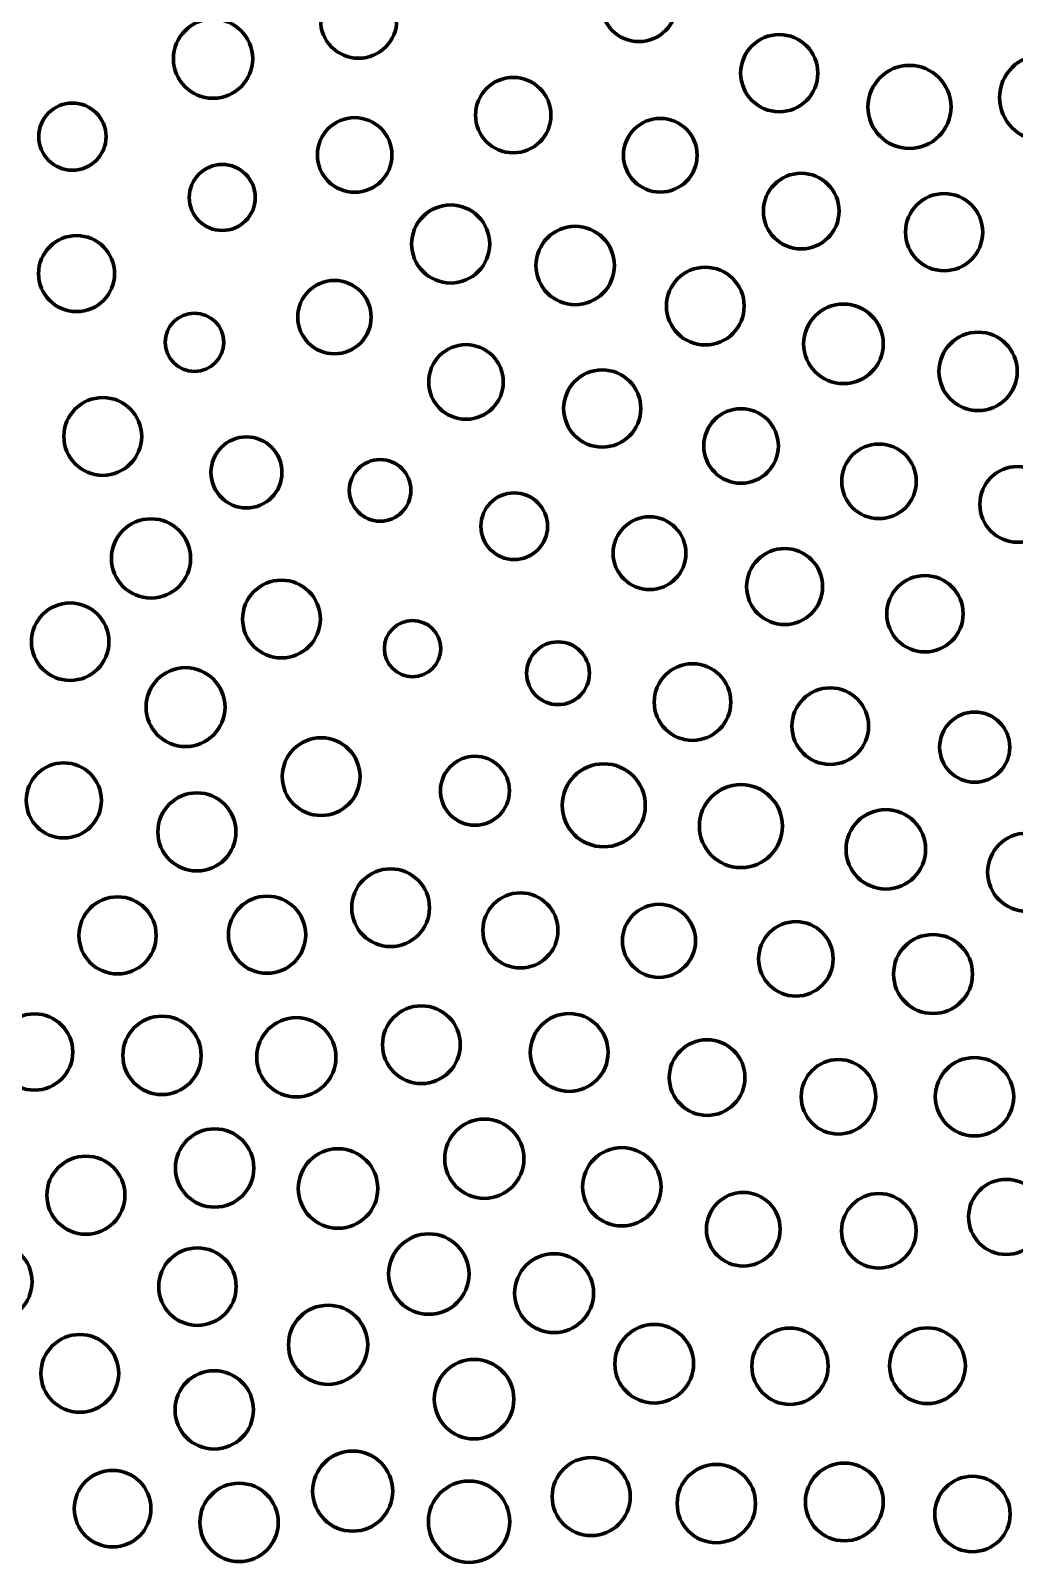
# Model space of a CAD drawing. Header units: inches. Extents: x 1318 to 1675, y 1362 to 1634.
# Drawn here: x 1438.6 to 1471, y 1361.9 to 1412.4 of the extents above; entities that cross this region are included whole.
import ezdxf

# ---------------------------------------------------------------- set-up
doc = ezdxf.new("R2010")
doc.units = ezdxf.units.IN
doc.header["$MEASUREMENT"] = 0
doc.layers.add('svg2985', color=7, linetype='Continuous')

# ---------------------------------------------------------------- blocks, each defined once
blk = doc.blocks.new('block 4')
at = {"layer": 'svg2985', "color": 7, "lineweight": 70}
for points in [[(1458.605, 1414.544), (1459.291, 1414.544), (1459.848, 1413.988), (1459.848, 1413.301), (1459.848, 1412.615), (1459.291, 1412.058), (1458.605, 1412.058), (1457.918, 1412.058), (1457.362, 1412.615), (1457.362, 1413.301), (1457.362, 1413.988), (1457.918, 1414.544), (1458.605, 1414.544)], [(1449.368, 1414.026), (1450.062, 1414.026), (1450.625, 1413.462), (1450.625, 1412.768), (1450.625, 1412.073), (1450.062, 1411.51), (1449.368, 1411.51), (1448.673, 1411.51), (1448.11, 1412.073), (1448.11, 1412.768), (1448.11, 1413.462), (1448.673, 1414.026), (1449.368, 1414.026)], [(1444.569, 1412.8), (1445.291, 1412.8), (1445.876, 1412.215), (1445.876, 1411.494), (1445.876, 1410.772), (1445.291, 1410.188), (1444.569, 1410.188), (1443.848, 1410.188), (1443.263, 1410.772), (1443.263, 1411.494), (1443.263, 1412.215), (1443.848, 1412.8), (1444.569, 1412.8)], [(1463.228, 1412.289), (1463.931, 1412.289), (1464.5, 1411.72), (1464.5, 1411.017), (1464.5, 1410.314), (1463.931, 1409.745), (1463.228, 1409.745), (1462.526, 1409.745), (1461.956, 1410.314), (1461.956, 1411.017), (1461.956, 1411.72), (1462.526, 1412.289), (1463.228, 1412.289)], [(1471.897, 1411.619), (1472.674, 1411.619), (1473.305, 1410.988), (1473.305, 1410.211), (1473.305, 1409.434), (1472.674, 1408.803), (1471.897, 1408.803), (1471.119, 1408.803), (1470.489, 1409.434), (1470.489, 1410.211), (1470.489, 1410.988), (1471.119, 1411.619), (1471.897, 1411.619)], [(1467.519, 1411.273), (1468.275, 1411.273), (1468.888, 1410.66), (1468.888, 1409.904), (1468.888, 1409.147), (1468.275, 1408.535), (1467.519, 1408.535), (1466.763, 1408.535), (1466.15, 1409.147), (1466.15, 1409.904), (1466.15, 1410.66), (1466.763, 1411.273), (1467.519, 1411.273)], [(1454.463, 1410.877), (1455.149, 1410.877), (1455.706, 1410.32), (1455.706, 1409.634), (1455.706, 1408.947), (1455.149, 1408.391), (1454.463, 1408.391), (1453.776, 1408.391), (1453.22, 1408.947), (1453.22, 1409.634), (1453.22, 1410.32), (1453.776, 1410.877), (1454.463, 1410.877)], [(1439.936, 1410.033), (1440.547, 1410.033), (1441.043, 1409.537), (1441.043, 1408.925), (1441.043, 1408.313), (1440.547, 1407.818), (1439.936, 1407.818), (1439.324, 1407.818), (1438.828, 1408.313), (1438.828, 1408.925), (1438.828, 1409.537), (1439.324, 1410.033), (1439.936, 1410.033)], [(1449.237, 1409.55), (1449.916, 1409.55), (1450.466, 1409), (1450.466, 1408.321), (1450.466, 1407.643), (1449.916, 1407.092), (1449.237, 1407.092), (1448.559, 1407.092), (1448.008, 1407.643), (1448.008, 1408.321), (1448.008, 1409), (1448.559, 1409.55), (1449.237, 1409.55)], [(1459.308, 1409.525), (1459.978, 1409.525), (1460.522, 1408.981), (1460.522, 1408.31), (1460.522, 1407.64), (1459.978, 1407.096), (1459.308, 1407.096), (1458.637, 1407.096), (1458.094, 1407.64), (1458.094, 1408.31), (1458.094, 1408.981), (1458.637, 1409.525), (1459.308, 1409.525)], [(1444.874, 1408.006), (1445.475, 1408.006), (1445.962, 1407.519), (1445.962, 1406.918), (1445.962, 1406.317), (1445.475, 1405.83), (1444.874, 1405.83), (1444.273, 1405.83), (1443.785, 1406.317), (1443.785, 1406.918), (1443.785, 1407.519), (1444.273, 1408.006), (1444.874, 1408.006)], [(1463.952, 1407.717), (1464.641, 1407.717), (1465.2, 1407.159), (1465.2, 1406.469), (1465.2, 1405.78), (1464.641, 1405.221), (1463.952, 1405.221), (1463.263, 1405.221), (1462.704, 1405.78), (1462.704, 1406.469), (1462.704, 1407.159), (1463.263, 1407.717), (1463.952, 1407.717)], [(1468.661, 1407.048), (1469.364, 1407.048), (1469.933, 1406.478), (1469.933, 1405.776), (1469.933, 1405.073), (1469.364, 1404.503), (1468.661, 1404.503), (1467.959, 1404.503), (1467.389, 1405.073), (1467.389, 1405.776), (1467.389, 1406.478), (1467.959, 1407.048), (1468.661, 1407.048)], [(1452.399, 1406.672), (1453.11, 1406.672), (1453.686, 1406.096), (1453.686, 1405.385), (1453.686, 1404.674), (1453.11, 1404.098), (1452.399, 1404.098), (1451.689, 1404.098), (1451.112, 1404.674), (1451.112, 1405.385), (1451.112, 1406.096), (1451.689, 1406.672), (1452.399, 1406.672)], [(1456.504, 1405.968), (1457.218, 1405.968), (1457.796, 1405.389), (1457.796, 1404.676), (1457.796, 1403.963), (1457.218, 1403.384), (1456.504, 1403.384), (1455.791, 1403.384), (1455.212, 1403.963), (1455.212, 1404.676), (1455.212, 1405.389), (1455.791, 1405.968), (1456.504, 1405.968)], [(1440.072, 1405.662), (1440.764, 1405.662), (1441.325, 1405.101), (1441.325, 1404.409), (1441.325, 1403.718), (1440.764, 1403.156), (1440.072, 1403.156), (1439.38, 1403.156), (1438.819, 1403.718), (1438.819, 1404.409), (1438.819, 1405.101), (1439.38, 1405.662), (1440.072, 1405.662)], [(1460.79, 1404.619), (1461.498, 1404.619), (1462.072, 1404.045), (1462.072, 1403.337), (1462.072, 1402.629), (1461.498, 1402.055), (1460.79, 1402.055), (1460.082, 1402.055), (1459.508, 1402.629), (1459.508, 1403.337), (1459.508, 1404.045), (1460.082, 1404.619), (1460.79, 1404.619)], [(1448.57, 1404.183), (1449.238, 1404.183), (1449.78, 1403.641), (1449.78, 1402.973), (1449.78, 1402.305), (1449.238, 1401.764), (1448.57, 1401.764), (1447.902, 1401.764), (1447.361, 1402.305), (1447.361, 1402.973), (1447.361, 1403.641), (1447.902, 1404.183), (1448.57, 1404.183)], [(1465.343, 1403.403), (1466.067, 1403.403), (1466.654, 1402.816), (1466.654, 1402.092), (1466.654, 1401.368), (1466.067, 1400.781), (1465.343, 1400.781), (1464.619, 1400.781), (1464.032, 1401.368), (1464.032, 1402.092), (1464.032, 1402.816), (1464.619, 1403.403), (1465.343, 1403.403)], [(1443.958, 1403.107), (1444.489, 1403.107), (1444.92, 1402.676), (1444.92, 1402.144), (1444.92, 1401.613), (1444.489, 1401.182), (1443.958, 1401.182), (1443.426, 1401.182), (1442.995, 1401.613), (1442.995, 1402.144), (1442.995, 1402.676), (1443.426, 1403.107), (1443.958, 1403.107)], [(1469.781, 1402.477), (1470.495, 1402.477), (1471.073, 1401.899), (1471.073, 1401.186), (1471.073, 1400.472), (1470.495, 1399.894), (1469.781, 1399.894), (1469.068, 1399.894), (1468.49, 1400.472), (1468.49, 1401.186), (1468.49, 1401.899), (1469.068, 1402.477), (1469.781, 1402.477)], [(1452.906, 1402.066), (1453.584, 1402.066), (1454.134, 1401.516), (1454.134, 1400.837), (1454.134, 1400.158), (1453.584, 1399.609), (1452.906, 1399.609), (1452.227, 1399.609), (1451.677, 1400.158), (1451.677, 1400.837), (1451.677, 1401.516), (1452.227, 1402.066), (1452.906, 1402.066)], [(1457.395, 1401.234), (1458.098, 1401.234), (1458.667, 1400.665), (1458.667, 1399.962), (1458.667, 1399.259), (1458.098, 1398.689), (1457.395, 1398.689), (1456.692, 1398.689), (1456.123, 1399.259), (1456.123, 1399.962), (1456.123, 1400.665), (1456.692, 1401.234), (1457.395, 1401.234)], [(1440.936, 1400.322), (1441.644, 1400.322), (1442.218, 1399.748), (1442.218, 1399.04), (1442.218, 1398.332), (1441.644, 1397.758), (1440.936, 1397.758), (1440.228, 1397.758), (1439.654, 1398.332), (1439.654, 1399.04), (1439.654, 1399.748), (1440.228, 1400.322), (1440.936, 1400.322)], [(1461.969, 1399.956), (1462.647, 1399.956), (1463.198, 1399.405), (1463.198, 1398.727), (1463.198, 1398.048), (1462.647, 1397.498), (1461.969, 1397.498), (1461.29, 1397.498), (1460.74, 1398.048), (1460.74, 1398.727), (1460.74, 1399.405), (1461.29, 1399.956), (1461.969, 1399.956)], [(1445.672, 1399.024), (1446.318, 1399.024), (1446.842, 1398.5), (1446.842, 1397.854), (1446.842, 1397.207), (1446.318, 1396.683), (1445.672, 1396.683), (1445.025, 1396.683), (1444.501, 1397.207), (1444.501, 1397.854), (1444.501, 1398.5), (1445.025, 1399.024), (1445.672, 1399.024)], [(1466.515, 1398.789), (1467.194, 1398.789), (1467.744, 1398.239), (1467.744, 1397.56), (1467.744, 1396.881), (1467.194, 1396.331), (1466.515, 1396.331), (1465.837, 1396.331), (1465.287, 1396.881), (1465.287, 1397.56), (1465.287, 1398.239), (1465.837, 1398.789), (1466.515, 1398.789)], [(1450.076, 1398.277), (1450.637, 1398.277), (1451.091, 1397.823), (1451.091, 1397.262), (1451.091, 1396.701), (1450.637, 1396.246), (1450.076, 1396.246), (1449.515, 1396.246), (1449.06, 1396.701), (1449.06, 1397.262), (1449.06, 1397.823), (1449.515, 1398.277), (1450.076, 1398.277)], [(1471.085, 1398.049), (1471.775, 1398.049), (1472.333, 1397.49), (1472.333, 1396.801), (1472.333, 1396.112), (1471.775, 1395.553), (1471.085, 1395.553), (1470.396, 1395.553), (1469.838, 1396.112), (1469.838, 1396.801), (1469.838, 1397.49), (1470.396, 1398.049), (1471.085, 1398.049)], [(1454.494, 1397.177), (1455.1, 1397.177), (1455.592, 1396.686), (1455.592, 1396.079), (1455.592, 1395.473), (1455.1, 1394.982), (1454.494, 1394.982), (1453.887, 1394.982), (1453.396, 1395.473), (1453.396, 1396.079), (1453.396, 1396.686), (1453.887, 1397.177), (1454.494, 1397.177)], [(1442.526, 1396.324), (1443.247, 1396.324), (1443.832, 1395.739), (1443.832, 1395.018), (1443.832, 1394.297), (1443.247, 1393.712), (1442.526, 1393.712), (1441.804, 1393.712), (1441.22, 1394.297), (1441.22, 1395.018), (1441.22, 1395.739), (1441.804, 1396.324), (1442.526, 1396.324)], [(1458.954, 1396.391), (1459.617, 1396.391), (1460.153, 1395.853), (1460.153, 1395.191), (1460.153, 1394.528), (1459.617, 1393.991), (1458.954, 1393.991), (1458.291, 1393.991), (1457.754, 1394.528), (1457.754, 1395.191), (1457.754, 1395.853), (1458.291, 1396.391), (1458.954, 1396.391)], [(1463.406, 1395.344), (1464.097, 1395.344), (1464.658, 1394.783), (1464.658, 1394.091), (1464.658, 1393.399), (1464.097, 1392.838), (1463.406, 1392.838), (1462.714, 1392.838), (1462.153, 1393.399), (1462.153, 1394.091), (1462.153, 1394.783), (1462.714, 1395.344), (1463.406, 1395.344)], [(1446.824, 1394.303), (1447.532, 1394.303), (1448.106, 1393.729), (1448.106, 1393.021), (1448.106, 1392.313), (1447.532, 1391.739), (1446.824, 1391.739), (1446.116, 1391.739), (1445.542, 1392.313), (1445.542, 1393.021), (1445.542, 1393.729), (1446.116, 1394.303), (1446.824, 1394.303)], [(1468.03, 1394.452), (1468.725, 1394.452), (1469.288, 1393.889), (1469.288, 1393.195), (1469.288, 1392.5), (1468.725, 1391.937), (1468.03, 1391.937), (1467.336, 1391.937), (1466.772, 1392.5), (1466.772, 1393.195), (1466.772, 1393.889), (1467.336, 1394.452), (1468.03, 1394.452)], [(1439.861, 1393.55), (1440.566, 1393.55), (1441.138, 1392.978), (1441.138, 1392.273), (1441.138, 1391.568), (1440.566, 1390.996), (1439.861, 1390.996), (1439.156, 1390.996), (1438.584, 1391.568), (1438.584, 1392.273), (1438.584, 1392.978), (1439.156, 1393.55), (1439.861, 1393.55)], [(1451.146, 1392.973), (1451.659, 1392.973), (1452.074, 1392.558), (1452.074, 1392.045), (1452.074, 1391.532), (1451.659, 1391.116), (1451.146, 1391.116), (1450.633, 1391.116), (1450.217, 1391.532), (1450.217, 1392.045), (1450.217, 1392.558), (1450.633, 1392.973), (1451.146, 1392.973)], [(1455.938, 1392.268), (1456.51, 1392.268), (1456.973, 1391.805), (1456.973, 1391.233), (1456.973, 1390.662), (1456.51, 1390.198), (1455.938, 1390.198), (1455.367, 1390.198), (1454.903, 1390.662), (1454.903, 1391.233), (1454.903, 1391.805), (1455.367, 1392.268), (1455.938, 1392.268)], [(1443.662, 1391.418), (1444.381, 1391.418), (1444.964, 1390.835), (1444.964, 1390.117), (1444.964, 1389.398), (1444.381, 1388.815), (1443.662, 1388.815), (1442.944, 1388.815), (1442.361, 1389.398), (1442.361, 1390.117), (1442.361, 1390.835), (1442.944, 1391.418), (1443.662, 1391.418)], [(1460.37, 1391.546), (1461.068, 1391.546), (1461.633, 1390.981), (1461.633, 1390.283), (1461.633, 1389.586), (1461.068, 1389.021), (1460.37, 1389.021), (1459.673, 1389.021), (1459.107, 1389.586), (1459.107, 1390.283), (1459.107, 1390.981), (1459.673, 1391.546), (1460.37, 1391.546)], [(1464.908, 1390.752), (1465.606, 1390.752), (1466.171, 1390.187), (1466.171, 1389.489), (1466.171, 1388.792), (1465.606, 1388.227), (1464.908, 1388.227), (1464.211, 1388.227), (1463.646, 1388.792), (1463.646, 1389.489), (1463.646, 1390.187), (1464.211, 1390.752), (1464.908, 1390.752)], [(1469.67, 1389.953), (1470.309, 1389.953), (1470.826, 1389.435), (1470.826, 1388.797), (1470.826, 1388.159), (1470.309, 1387.641), (1469.67, 1387.641), (1469.032, 1387.641), (1468.514, 1388.159), (1468.514, 1388.797), (1468.514, 1389.435), (1469.032, 1389.953), (1469.67, 1389.953)], [(1448.132, 1389.107), (1448.84, 1389.107), (1449.414, 1388.533), (1449.414, 1387.825), (1449.414, 1387.117), (1448.84, 1386.543), (1448.132, 1386.543), (1447.424, 1386.543), (1446.851, 1387.117), (1446.851, 1387.825), (1446.851, 1388.533), (1447.424, 1389.107), (1448.132, 1389.107)], [(1439.652, 1388.28), (1440.337, 1388.28), (1440.891, 1387.726), (1440.891, 1387.042), (1440.891, 1386.358), (1440.337, 1385.803), (1439.652, 1385.803), (1438.968, 1385.803), (1438.414, 1386.358), (1438.414, 1387.042), (1438.414, 1387.726), (1438.968, 1388.28), (1439.652, 1388.28)], [(1453.201, 1388.496), (1453.828, 1388.496), (1454.337, 1387.987), (1454.337, 1387.359), (1454.337, 1386.732), (1453.828, 1386.223), (1453.201, 1386.223), (1452.573, 1386.223), (1452.064, 1386.732), (1452.064, 1387.359), (1452.064, 1387.987), (1452.573, 1388.496), (1453.201, 1388.496)], [(1457.444, 1388.248), (1458.2, 1388.248), (1458.813, 1387.636), (1458.813, 1386.879), (1458.813, 1386.123), (1458.2, 1385.51), (1457.444, 1385.51), (1456.688, 1385.51), (1456.075, 1386.123), (1456.075, 1386.879), (1456.075, 1387.636), (1456.688, 1388.248), (1457.444, 1388.248)], [(1444.037, 1387.29), (1444.748, 1387.29), (1445.324, 1386.713), (1445.324, 1386.003), (1445.324, 1385.292), (1444.748, 1384.716), (1444.037, 1384.716), (1443.327, 1384.716), (1442.751, 1385.292), (1442.751, 1386.003), (1442.751, 1386.713), (1443.327, 1387.29), (1444.037, 1387.29)], [(1461.965, 1387.563), (1462.721, 1387.563), (1463.334, 1386.95), (1463.334, 1386.194), (1463.334, 1385.438), (1462.721, 1384.825), (1461.965, 1384.825), (1461.209, 1384.825), (1460.596, 1385.438), (1460.596, 1386.194), (1460.596, 1386.95), (1461.209, 1387.563), (1461.965, 1387.563)], [(1466.741, 1386.739), (1467.465, 1386.739), (1468.052, 1386.152), (1468.052, 1385.428), (1468.052, 1384.704), (1467.465, 1384.117), (1466.741, 1384.117), (1466.017, 1384.117), (1465.43, 1384.704), (1465.43, 1385.428), (1465.43, 1386.152), (1466.017, 1386.739), (1466.741, 1386.739)], [(1471.382, 1385.96), (1472.093, 1385.96), (1472.669, 1385.384), (1472.669, 1384.673), (1472.669, 1383.963), (1472.093, 1383.387), (1471.382, 1383.387), (1470.672, 1383.387), (1470.095, 1383.963), (1470.095, 1384.673), (1470.095, 1385.384), (1470.672, 1385.96), (1471.382, 1385.96)], [(1450.42, 1384.786), (1451.128, 1384.786), (1451.702, 1384.212), (1451.702, 1383.503), (1451.702, 1382.796), (1451.128, 1382.222), (1450.42, 1382.222), (1449.712, 1382.222), (1449.138, 1382.796), (1449.138, 1383.503), (1449.138, 1384.212), (1449.712, 1384.786), (1450.42, 1384.786)], [(1441.423, 1383.863), (1442.126, 1383.863), (1442.695, 1383.293), (1442.695, 1382.591), (1442.695, 1381.888), (1442.126, 1381.319), (1441.423, 1381.319), (1440.72, 1381.319), (1440.151, 1381.888), (1440.151, 1382.591), (1440.151, 1383.293), (1440.72, 1383.863), (1441.423, 1383.863)], [(1446.349, 1383.885), (1447.052, 1383.885), (1447.622, 1383.315), (1447.622, 1382.613), (1447.622, 1381.91), (1447.052, 1381.34), (1446.349, 1381.34), (1445.646, 1381.34), (1445.077, 1381.91), (1445.077, 1382.613), (1445.077, 1383.315), (1445.646, 1383.885), (1446.349, 1383.885)], [(1454.699, 1383.992), (1455.383, 1383.992), (1455.937, 1383.438), (1455.937, 1382.754), (1455.937, 1382.07), (1455.383, 1381.516), (1454.699, 1381.516), (1454.015, 1381.516), (1453.461, 1382.07), (1453.461, 1382.754), (1453.461, 1383.438), (1454.015, 1383.992), (1454.699, 1383.992)], [(1459.265, 1383.617), (1459.93, 1383.617), (1460.469, 1383.078), (1460.469, 1382.412), (1460.469, 1381.747), (1459.93, 1381.208), (1459.265, 1381.208), (1458.6, 1381.208), (1458.061, 1381.747), (1458.061, 1382.412), (1458.061, 1383.078), (1458.6, 1383.617), (1459.265, 1383.617)], [(1463.776, 1383.045), (1464.455, 1383.045), (1465.005, 1382.495), (1465.005, 1381.816), (1465.005, 1381.137), (1464.455, 1380.588), (1463.776, 1380.588), (1463.098, 1380.588), (1462.547, 1381.137), (1462.547, 1381.816), (1462.547, 1382.495), (1463.098, 1383.045), (1463.776, 1383.045)], [(1468.296, 1382.619), (1469.014, 1382.619), (1469.597, 1382.036), (1469.597, 1381.317), (1469.597, 1380.599), (1469.014, 1380.016), (1468.296, 1380.016), (1467.577, 1380.016), (1466.994, 1380.599), (1466.994, 1381.317), (1466.994, 1382.036), (1467.577, 1382.619), (1468.296, 1382.619)], [(1451.437, 1380.269), (1452.144, 1380.269), (1452.718, 1379.695), (1452.718, 1378.987), (1452.718, 1378.279), (1452.144, 1377.705), (1451.437, 1377.705), (1450.728, 1377.705), (1450.154, 1378.279), (1450.154, 1378.987), (1450.154, 1379.695), (1450.728, 1380.269), (1451.437, 1380.269)], [(1438.69, 1380.003), (1439.385, 1380.003), (1439.948, 1379.44), (1439.948, 1378.745), (1439.948, 1378.051), (1439.385, 1377.488), (1438.69, 1377.488), (1437.995, 1377.488), (1437.432, 1378.051), (1437.432, 1378.745), (1437.432, 1379.44), (1437.995, 1380.003), (1438.69, 1380.003)], [(1442.887, 1379.927), (1443.6, 1379.927), (1444.179, 1379.349), (1444.179, 1378.636), (1444.179, 1377.922), (1443.6, 1377.344), (1442.887, 1377.344), (1442.174, 1377.344), (1441.596, 1377.922), (1441.596, 1378.636), (1441.596, 1379.349), (1442.174, 1379.927), (1442.887, 1379.927)], [(1447.315, 1379.879), (1448.036, 1379.879), (1448.621, 1379.294), (1448.621, 1378.572), (1448.621, 1377.851), (1448.036, 1377.266), (1447.315, 1377.266), (1446.594, 1377.266), (1446.009, 1377.851), (1446.009, 1378.572), (1446.009, 1379.294), (1446.594, 1379.879), (1447.315, 1379.879)], [(1456.307, 1380.013), (1457.015, 1380.013), (1457.588, 1379.439), (1457.588, 1378.731), (1457.588, 1378.023), (1457.015, 1377.449), (1456.307, 1377.449), (1455.598, 1377.449), (1455.024, 1378.023), (1455.024, 1378.731), (1455.024, 1379.439), (1455.598, 1380.013), (1456.307, 1380.013)], [(1460.851, 1379.152), (1461.54, 1379.152), (1462.099, 1378.594), (1462.099, 1377.904), (1462.099, 1377.215), (1461.54, 1376.656), (1460.851, 1376.656), (1460.162, 1376.656), (1459.603, 1377.215), (1459.603, 1377.904), (1459.603, 1378.594), (1460.162, 1379.152), (1460.851, 1379.152)], [(1465.179, 1378.498), (1465.858, 1378.498), (1466.408, 1377.949), (1466.408, 1377.27), (1466.408, 1376.591), (1465.858, 1376.041), (1465.179, 1376.041), (1464.5, 1376.041), (1463.951, 1376.591), (1463.951, 1377.27), (1463.951, 1377.949), (1464.5, 1378.498), (1465.179, 1378.498)], [(1469.663, 1378.563), (1470.376, 1378.563), (1470.954, 1377.985), (1470.954, 1377.272), (1470.954, 1376.558), (1470.376, 1375.98), (1469.663, 1375.98), (1468.949, 1375.98), (1468.371, 1376.558), (1468.371, 1377.272), (1468.371, 1377.985), (1468.949, 1378.563), (1469.663, 1378.563)], [(1444.623, 1376.213), (1445.336, 1376.213), (1445.914, 1375.635), (1445.914, 1374.922), (1445.914, 1374.209), (1445.336, 1373.63), (1444.623, 1373.63), (1443.909, 1373.63), (1443.331, 1374.209), (1443.331, 1374.922), (1443.331, 1375.635), (1443.909, 1376.213), (1444.623, 1376.213)], [(1453.51, 1376.534), (1454.231, 1376.534), (1454.816, 1375.949), (1454.816, 1375.228), (1454.816, 1374.507), (1454.231, 1373.922), (1453.51, 1373.922), (1452.788, 1373.922), (1452.204, 1374.507), (1452.204, 1375.228), (1452.204, 1375.949), (1452.788, 1376.534), (1453.51, 1376.534)], [(1458.04, 1375.594), (1458.753, 1375.594), (1459.332, 1375.016), (1459.332, 1374.303), (1459.332, 1373.589), (1458.753, 1373.011), (1458.04, 1373.011), (1457.327, 1373.011), (1456.748, 1373.589), (1456.748, 1374.303), (1456.748, 1375.016), (1457.327, 1375.594), (1458.04, 1375.594)], [(1440.381, 1375.313), (1441.092, 1375.313), (1441.668, 1374.736), (1441.668, 1374.026), (1441.668, 1373.315), (1441.092, 1372.739), (1440.381, 1372.739), (1439.67, 1372.739), (1439.094, 1373.315), (1439.094, 1374.026), (1439.094, 1374.736), (1439.67, 1375.313), (1440.381, 1375.313)], [(1448.688, 1375.557), (1449.412, 1375.557), (1449.999, 1374.97), (1449.999, 1374.246), (1449.999, 1373.522), (1449.412, 1372.935), (1448.688, 1372.935), (1447.964, 1372.935), (1447.377, 1373.522), (1447.377, 1374.246), (1447.377, 1374.97), (1447.964, 1375.557), (1448.688, 1375.557)], [(1462.043, 1374.117), (1462.713, 1374.117), (1463.257, 1373.573), (1463.257, 1372.903), (1463.257, 1372.232), (1462.713, 1371.689), (1462.043, 1371.689), (1461.372, 1371.689), (1460.829, 1372.232), (1460.829, 1372.903), (1460.829, 1373.573), (1461.372, 1374.117), (1462.043, 1374.117)], [(1466.509, 1374.08), (1467.188, 1374.08), (1467.738, 1373.53), (1467.738, 1372.852), (1467.738, 1372.173), (1467.188, 1371.623), (1466.509, 1371.623), (1465.831, 1371.623), (1465.28, 1372.173), (1465.28, 1372.852), (1465.28, 1373.53), (1465.831, 1374.08), (1466.509, 1374.08)], [(1470.707, 1374.547), (1471.391, 1374.547), (1471.945, 1373.993), (1471.945, 1373.309), (1471.945, 1372.625), (1471.391, 1372.07), (1470.707, 1372.07), (1470.023, 1372.07), (1469.468, 1372.625), (1469.468, 1373.309), (1469.468, 1373.993), (1470.023, 1374.547), (1470.707, 1374.547)], [(1451.682, 1372.752), (1452.414, 1372.752), (1453.007, 1372.159), (1453.007, 1371.426), (1453.007, 1370.695), (1452.414, 1370.101), (1451.682, 1370.101), (1450.95, 1370.101), (1450.356, 1370.695), (1450.356, 1371.426), (1450.356, 1372.159), (1450.95, 1372.752), (1451.682, 1372.752)], [(1437.329, 1372.45), (1438.035, 1372.45), (1438.606, 1371.878), (1438.606, 1371.173), (1438.606, 1370.468), (1438.035, 1369.896), (1437.329, 1369.896), (1436.624, 1369.896), (1436.052, 1370.468), (1436.052, 1371.173), (1436.052, 1371.878), (1436.624, 1372.45), (1437.329, 1372.45)], [(1444.055, 1372.288), (1444.761, 1372.288), (1445.332, 1371.716), (1445.332, 1371.011), (1445.332, 1370.306), (1444.761, 1369.734), (1444.055, 1369.734), (1443.35, 1369.734), (1442.778, 1370.306), (1442.778, 1371.011), (1442.778, 1371.716), (1443.35, 1372.288), (1444.055, 1372.288)], [(1455.807, 1372.097), (1456.526, 1372.097), (1457.109, 1371.515), (1457.109, 1370.796), (1457.109, 1370.078), (1456.526, 1369.495), (1455.807, 1369.495), (1455.088, 1369.495), (1454.506, 1370.078), (1454.506, 1370.796), (1454.506, 1371.515), (1455.088, 1372.097), (1455.807, 1372.097)], [(1448.361, 1370.399), (1449.082, 1370.399), (1449.667, 1369.814), (1449.667, 1369.093), (1449.667, 1368.371), (1449.082, 1367.787), (1448.361, 1367.787), (1447.64, 1367.787), (1447.055, 1368.371), (1447.055, 1369.093), (1447.055, 1369.814), (1447.64, 1370.399), (1448.361, 1370.399)], [(1459.108, 1369.766), (1459.824, 1369.766), (1460.405, 1369.185), (1460.405, 1368.469), (1460.405, 1367.753), (1459.824, 1367.173), (1459.108, 1367.173), (1458.392, 1367.173), (1457.811, 1367.753), (1457.811, 1368.469), (1457.811, 1369.185), (1458.392, 1369.766), (1459.108, 1369.766)], [(1463.582, 1369.645), (1464.276, 1369.645), (1464.839, 1369.082), (1464.839, 1368.387), (1464.839, 1367.693), (1464.276, 1367.129), (1463.582, 1367.129), (1462.887, 1367.129), (1462.324, 1367.693), (1462.324, 1368.387), (1462.324, 1369.082), (1462.887, 1369.645), (1463.582, 1369.645)], [(1468.113, 1369.651), (1468.802, 1369.651), (1469.361, 1369.092), (1469.361, 1368.403), (1469.361, 1367.714), (1468.802, 1367.155), (1468.113, 1367.155), (1467.424, 1367.155), (1466.865, 1367.714), (1466.865, 1368.403), (1466.865, 1369.092), (1467.424, 1369.651), (1468.113, 1369.651)], [(1440.179, 1369.432), (1440.887, 1369.432), (1441.461, 1368.858), (1441.461, 1368.15), (1441.461, 1367.442), (1440.887, 1366.869), (1440.179, 1366.869), (1439.471, 1366.869), (1438.897, 1367.442), (1438.897, 1368.15), (1438.897, 1368.858), (1439.471, 1369.432), (1440.179, 1369.432)], [(1453.171, 1368.612), (1453.894, 1368.612), (1454.481, 1368.025), (1454.481, 1367.301), (1454.481, 1366.577), (1453.894, 1365.99), (1453.171, 1365.99), (1452.446, 1365.99), (1451.86, 1366.577), (1451.86, 1367.301), (1451.86, 1368.025), (1452.446, 1368.612), (1453.171, 1368.612)], [(1444.608, 1368.24), (1445.322, 1368.24), (1445.9, 1367.662), (1445.9, 1366.949), (1445.9, 1366.235), (1445.322, 1365.657), (1444.608, 1365.657), (1443.895, 1365.657), (1443.317, 1366.235), (1443.317, 1366.949), (1443.317, 1367.662), (1443.895, 1368.24), (1444.608, 1368.24)], [(1449.171, 1365.59), (1449.9, 1365.59), (1450.492, 1364.999), (1450.492, 1364.27), (1450.492, 1363.541), (1449.9, 1362.949), (1449.171, 1362.949), (1448.442, 1362.949), (1447.85, 1363.541), (1447.85, 1364.27), (1447.85, 1364.999), (1448.442, 1365.59), (1449.171, 1365.59)], [(1457.03, 1365.375), (1457.741, 1365.375), (1458.317, 1364.799), (1458.317, 1364.089), (1458.317, 1363.378), (1457.741, 1362.802), (1457.03, 1362.802), (1456.32, 1362.802), (1455.744, 1363.378), (1455.744, 1364.089), (1455.744, 1364.799), (1456.32, 1365.375), (1457.03, 1365.375)], [(1461.155, 1365.15), (1461.868, 1365.15), (1462.446, 1364.572), (1462.446, 1363.859), (1462.446, 1363.145), (1461.868, 1362.567), (1461.155, 1362.567), (1460.441, 1362.567), (1459.863, 1363.145), (1459.863, 1363.859), (1459.863, 1364.572), (1460.441, 1365.15), (1461.155, 1365.15)], [(1465.373, 1365.195), (1466.081, 1365.195), (1466.655, 1364.621), (1466.655, 1363.913), (1466.655, 1363.205), (1466.081, 1362.631), (1465.373, 1362.631), (1464.665, 1362.631), (1464.091, 1363.205), (1464.091, 1363.913), (1464.091, 1364.621), (1464.665, 1365.195), (1465.373, 1365.195)], [(1441.261, 1364.954), (1441.958, 1364.954), (1442.523, 1364.388), (1442.523, 1363.691), (1442.523, 1362.993), (1441.958, 1362.428), (1441.261, 1362.428), (1440.564, 1362.428), (1439.998, 1362.993), (1439.998, 1363.691), (1439.998, 1364.388), (1440.564, 1364.954), (1441.261, 1364.954)], [(1445.428, 1364.53), (1446.142, 1364.53), (1446.72, 1363.952), (1446.72, 1363.239), (1446.72, 1362.526), (1446.142, 1361.947), (1445.428, 1361.947), (1444.715, 1361.947), (1444.136, 1362.526), (1444.136, 1363.239), (1444.136, 1363.952), (1444.715, 1364.53), (1445.428, 1364.53)], [(1453.007, 1364.601), (1453.747, 1364.601), (1454.347, 1364.001), (1454.347, 1363.261), (1454.347, 1362.521), (1453.747, 1361.921), (1453.007, 1361.921), (1452.267, 1361.921), (1451.667, 1362.521), (1451.667, 1363.261), (1451.667, 1364.001), (1452.267, 1364.601), (1453.007, 1364.601)], [(1469.594, 1364.758), (1470.281, 1364.758), (1470.837, 1364.201), (1470.837, 1363.514), (1470.837, 1362.828), (1470.281, 1362.271), (1469.594, 1362.271), (1468.908, 1362.271), (1468.351, 1362.828), (1468.351, 1363.514), (1468.351, 1364.201), (1468.908, 1364.758), (1469.594, 1364.758)]]:
    blk.add_open_spline(points, degree=3, knots=[0, 0, 0, 0, 1, 1, 1, 2, 2, 2, 3, 3, 3, 4, 4, 4, 4], dxfattribs=at)
blk = doc.blocks.new('block 3')
at = {"layer": 'svg2985'}
blk.add_blockref('block 4', (0, 0), dxfattribs=at)

msp = doc.modelspace()

# ---------------------------------------------------------------- block references
at = {"layer": 'svg2985'}
msp.add_blockref('block 3', (0, 0), dxfattribs=at)

doc.saveas('drawing.dxf')
